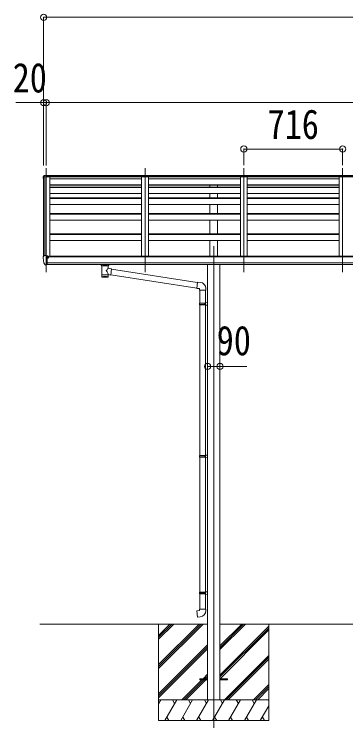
# Model space of a CAD drawing. Units: millimetres at full size; some dimension numbers follow another scale. Extents: x -12578 to 12718, y -8779 to 8681.
# Drawn here: x -1601 to 804, y -5499 to -377 of the extents above; entities that cross this region are included whole.
import ezdxf
from ezdxf.enums import TextEntityAlignment as Align

# ---------------------------------------------------------------- set-up
doc = ezdxf.new("R2010")
doc.units = ezdxf.units.MM
doc.header["$LTSCALE"] = 45
doc.header["$PDMODE"] = 32
doc.header["$PDSIZE"] = 45
for name, color, linetype, lineweight in [('0-0_0', 7, 'Continuous', 9), ('0-1_本体', 4, 'Continuous', 9), ('0-2_部品', 7, 'Continuous', 9), ('0-8_PARTS2', 2, 'Continuous', 9), ('0-A_寸法', 6, 'Continuous', 9)]:
    doc.layers.add(name, color=color, linetype=linetype, lineweight=lineweight)
doc.styles.add('ＭＳ ゴシック', font='')
doc.styles.get('ＭＳ ゴシック').set_extended_font_data('MS Gothic')

msp = doc.modelspace()

# ---------------------------------------------------------------- linework, layer by layer
at = {"layer": '0-0_0'}
for p, q in [((-1415.27, -4797.05), (-198.51, -4797.05)), ((-553.31, -4797.05), (-553.31, -5497.05)), ((-553.31, -5091.23), (-259.13, -4797.05)), ((-553.31, -5105.37), (-244.99, -4797.05)), ((-553.31, -5119.51), (-230.84, -4797.05)), ((-553.31, -4907.38), (-442.98, -4797.05)), ((-553.31, -4893.24), (-457.12, -4797.05)), ((-553.31, -4879.1), (-471.26, -4797.05)), ((-108.11, -4982.68), (77.52, -4797.05)), ((-108.11, -4968.54), (63.38, -4797.05)), ((-108.11, -4954.4), (49.24, -4797.05)), ((-108.11, -4797.05), (3101.49, -4797.05)), ((-108.11, -5166.53), (246.69, -4811.73)), ((246.69, -4797.05), (246.69, -5497.05)), ((-108.11, -5180.67), (246.69, -4825.87)), ((-106.69, -5193.4), (246.69, -4840.01)), ((-553.31, -5303.36), (-198.51, -4948.56)), ((-553.31, -5317.5), (-198.51, -4962.7)), ((-553.31, -5331.64), (-198.51, -4976.85)), ((-76.5, -5347.05), (246.69, -5023.86)), ((-62.36, -5347.05), (246.69, -5038)), ((-48.21, -5347.05), (246.69, -5052.14)), ((-231.21, -5193.4), (-198.51, -5160.69)), ((-384.87, -5347.05), (-240.21, -5202.4)), ((-370.72, -5347.05), (-226.07, -5202.4)), ((-356.58, -5347.05), (-211.93, -5202.4)), ((-217.07, -5193.4), (-198.51, -5174.83)), ((-202.93, -5193.4), (-198.51, -5188.98)), ((135.63, -5347.05), (246.69, -5235.99)), ((149.78, -5347.05), (246.69, -5250.13)), ((163.92, -5347.89), (246.69, -5265.12)), ((246.69, -5347.05), (-553.31, -5347.05)), ((-553.31, -5374.55), (-537.43, -5347.05)), ((-508.56, -5497.05), (-421.96, -5347.05)), ((-436.96, -5373.03), (-451.96, -5347.05)), ((-393.09, -5497.05), (-306.49, -5347.05)), ((-321.49, -5373.03), (-336.49, -5347.05)), ((-277.62, -5497.05), (-191.02, -5347.05)), ((-206.02, -5373.03), (-221.02, -5347.05)), ((-162.15, -5497.05), (-75.55, -5347.05)), ((-90.55, -5373.03), (-105.55, -5347.05)), ((-46.68, -5497.05), (39.92, -5347.05)), ((24.92, -5373.03), (9.92, -5347.05)), ((68.79, -5497.05), (155.39, -5347.05)), ((125.39, -5347.05), (140.39, -5373.03)), ((240.86, -5347.05), (246.69, -5357.15)), ((184.26, -5497.05), (246.69, -5388.91)), ((-493.56, -5471.07), (-478.56, -5497.05)), ((-378.09, -5471.07), (-363.09, -5497.05)), ((-262.62, -5471.07), (-247.62, -5497.05)), ((-147.15, -5471.07), (-132.15, -5497.05)), ((-31.68, -5471.07), (-16.68, -5497.05)), ((83.79, -5471.07), (98.79, -5497.05)), ((199.26, -5471.07), (214.26, -5497.05)), ((-553.31, -5497.05), (246.69, -5497.05))]:
    msp.add_line(p, q, dxfattribs=at)
at = {"layer": '0-1_本体'}
for p, q in [((-1387.29, -1558.29), (-1387.31, -2133.42)), ((-1386.35, -1557.45), (-1378.52, -1557.04)), ((-1378.31, -1557.03), (-1378.31, -2126.88)), ((-1377.61, -2126.88), (-1377.61, -1557.03)), ((4348.69, -1554.57), (-1355.3, -1554.57)), ((4348.69, -1555.47), (-1355.3, -1555.47)), ((-1351.8, -1547.37), (4345.19, -1547.37)), ((4345.19, -1548.94), (-1351.8, -1548.94)), ((-1342.31, -1555.47), (-1342.31, -2136.69)), ((-676.31, -1570.67), (-1342.31, -1570.67)), ((-676.31, -1555.47), (-676.31, -2130.28)), ((-626.31, -1555.47), (-626.31, -2130.28)), ((39.69, -1570.67), (-626.31, -1570.67)), ((39.69, -1555.47), (39.69, -2130.28)), ((89.69, -1555.47), (89.69, -2130.28)), ((755.69, -1570.67), (89.69, -1570.67)), ((755.69, -1555.47), (755.69, -2130.28)), ((-676.31, -1614.21), (-1342.31, -1614.21)), ((-676.31, -1615.28), (-1342.31, -1615.28)), ((-676.31, -1616.58), (-1342.31, -1616.58)), ((-1342.31, -1629.77), (-676.31, -1629.77)), ((-1342.31, -1632.35), (-676.31, -1632.35)), ((39.69, -1614.21), (-626.31, -1614.21)), ((39.69, -1615.28), (-626.31, -1615.28)), ((39.69, -1616.58), (-626.31, -1616.58)), ((-626.31, -1629.77), (39.69, -1629.77)), ((-626.31, -1632.35), (39.69, -1632.35)), ((-180.81, -1629.77), (-180.81, -1616.58)), ((-125.81, -1629.77), (-125.81, -1616.58)), ((755.69, -1614.21), (89.69, -1614.21)), ((755.69, -1615.28), (89.69, -1615.28)), ((755.69, -1616.58), (89.69, -1616.58)), ((89.69, -1629.77), (755.69, -1629.77)), ((89.69, -1632.35), (755.69, -1632.35)), ((-1342.31, -1677.09), (-676.31, -1677.09)), ((-626.31, -1677.09), (39.69, -1677.09)), ((-180.81, -1708.56), (-180.81, -1677.09)), ((-125.81, -1708.56), (-125.81, -1677.09)), ((89.69, -1677.09), (755.69, -1677.09)), ((-1342.31, -1708.56), (-676.31, -1708.56)), ((-1342.31, -1712.54), (-676.31, -1712.54)), ((-626.31, -1708.56), (39.69, -1708.56)), ((-626.31, -1712.54), (39.69, -1712.54)), ((89.69, -1708.56), (755.69, -1708.56)), ((89.69, -1712.54), (755.69, -1712.54)), ((-1342.31, -1756.99), (-676.31, -1756.99)), ((-626.31, -1756.99), (39.69, -1756.99)), ((-180.81, -1821.42), (-180.81, -1756.99)), ((-125.81, -1821.42), (-125.81, -1756.99)), ((89.69, -1756.99), (755.69, -1756.99)), ((-1342.31, -1821.42), (-676.31, -1821.42)), ((-1342.31, -1826.79), (-676.31, -1826.79)), ((-626.31, -1821.42), (39.69, -1821.42)), ((-626.31, -1826.79), (39.69, -1826.79)), ((89.69, -1821.42), (755.69, -1821.42)), ((89.69, -1826.79), (755.69, -1826.79)), ((-1342.31, -1870.85), (-676.31, -1870.85)), ((-626.31, -1870.85), (39.69, -1870.85)), ((-180.81, -1968.05), (-180.81, -1870.85)), ((-125.81, -1968.05), (-125.81, -1870.85)), ((89.69, -1870.85), (755.69, -1870.85)), ((-1342.31, -1968.05), (-676.31, -1968.05)), ((-1342.31, -1974.81), (-676.31, -1974.81)), ((-626.31, -1968.05), (39.69, -1968.05)), ((-626.31, -1974.81), (39.69, -1974.81)), ((89.69, -1968.05), (755.69, -1968.05)), ((89.69, -1974.81), (755.69, -1974.81)), ((-1342.31, -2018.38), (-676.31, -2018.38)), ((-626.31, -2018.38), (39.69, -2018.38)), ((-180.81, -2130.28), (-180.81, -2018.38)), ((-125.81, -2130.28), (-125.81, -2018.38)), ((89.69, -2018.38), (755.69, -2018.38)), ((4354.19, -2136.69), (-1360.81, -2136.69)), ((4330.69, -2130.28), (-1337.31, -2130.28)), ((-1337.31, -2136.69), (-1337.31, -2130.35)), ((-1360.81, -2178.28), (4354.19, -2178.28)), ((4354.19, -2190.13), (-1360.81, -2190.06)), ((-198.51, -2190.07), (-198.51, -5347.05)), ((-108.11, -2190.07), (-108.11, -5347.05))]:
    msp.add_line(p, q, dxfattribs=at)
msp.add_circle((-1353.33, -2141.79), 3, dxfattribs=at)
msp.add_arc((-1386.3, -1558.45), 1, 93, 173.32986, dxfattribs=at)
at = {"layer": '0-2_部品'}
for p, q in [((-1389.3, -1554.86), (-1389.3, -1558.94)), ((-1389.3, -1559.62), (-1389.3, -1558.94)), ((-1384.28, -1546.71), (-1388.76, -1553.13)), ((-1388.76, -1553.13), (-1388.76, -1556.66)), ((-1387.8, -1559.62), (-1387.8, -1558.94)), ((-1383.1, -1548.14), (-1387.52, -1555.55)), ((-1378.41, -1554.87), (-1386.46, -1555.27)), ((-1378.41, -1555.54), (-1386.46, -1555.96)), ((-1386.38, -1557.45), (-1378.37, -1557.03)), ((-1377.26, -1545.9), (-1383.52, -1546.28)), ((-1383.1, -1548.14), (-1367.3, -1547.3)), ((-1382.96, -1547.01), (-1382.96, -1547.74)), ((-1378.41, -1555.54), (-1355.3, -1554.13)), ((-1378.37, -1557.03), (-1355.3, -1557.03)), ((-1367.3, -1545.29), (-1371.34, -1545.53)), ((-1367.3, -1546.06), (-1367.3, -1545.29)), ((-1351.8, -1546.24), (-1367.3, -1545.29)), ((-1367.3, -1545.29), (-1367.3, -1546.06)), ((-1367.3, -1546.06), (-1367.3, -1546.78)), ((-1367.3, -1549.7), (-1367.3, -1547.3)), ((-1351.8, -1548.12), (-1367.3, -1547.3)), ((-1351.8, -1550.52), (-1355.3, -1550.34)), ((-1351.8, -1551.82), (-1355.3, -1551.82)), ((-1355.3, -1554.13), (-1355.3, -1557.03)), ((-1351.8, -1546.24), (-1351.8, -1547)), ((-1351.8, -1547), (-1351.8, -1547.73)), ((-1351.8, -1547.73), (-1351.8, -1548.12)), ((-1351.8, -1548.12), (-1351.8, -1550.52)), ((-1351.8, -1551.82), (-1351.8, -1550.52)), ((-1389.31, -2136.25), (-1389.31, -2136.88)), ((-1382.4, -2127.44), (-1386.46, -2133.25)), ((-1367.31, -2195.38), (-1367.31, -2126.88)), ((-1365.81, -2127.79), (-1367.31, -2127.79)), ((-1360.81, -2136.61), (-1367.31, -2136.21)), ((-1365.81, -2127.79), (-1365.81, -2133.96)), ((-1356.13, -2129.29), (-1365.81, -2128.57)), ((-1365.81, -2131.56), (-1351.81, -2131.62)), ((-1356.33, -2141.79), (-1355.81, -2141.79)), ((-1355.81, -2141.79), (-1355.51, -2141.79)), ((-1355.31, -2131.61), (-1355.31, -2129.71)), ((-1350.81, -2132.73), (-1350.81, -2136.69)), ((-1374.93, -2193.56), (-1384.68, -2178.19)), ((-1368.81, -2195.29), (-1372.52, -2195.06)), ((-1368.81, -2195.29), (-1367.31, -2195.38)), ((-1367.31, -2193.18), (-1366.81, -2193.18)), ((-1366.81, -2193.18), (-1366.31, -2192.18)), ((-1360.81, -2192.18), (-1366.31, -2192.18)), ((-968.81, -2196.18), (-968.81, -2190.06)), ((-964.71, -2200.68), (-964.72, -2280.97)), ((-918.91, -2218.25), (-918.91, -2200.66)), ((-914.81, -2196.18), (-914.81, -2190.06)), ((-893.68, -2222.16), (-918.91, -2218.24)), ((-893.68, -2222.16), (-900.71, -2267.42)), ((-272.58, -2320.58), (-894, -2224.17)), ((-918.89, -2280.97), (-918.91, -2264.34)), ((-918.91, -2264.59), (-900.71, -2267.42)), ((-276.24, -2362.51), (-900.44, -2265.67)), ((-251.58, -2320.64), (-272.42, -2318.81)), ((-256.51, -2376.38), (-210.51, -2376.38)), ((-254.51, -2376.38), (-254.51, -2470.52)), ((-212.51, -2376.38), (-212.51, -2467.96)), ((-210.51, -2376.38), (-210.51, -2365.47)), ((-256.51, -2472.52), (-255.51, -2470.52)), ((-256.51, -2472.52), (-212.51, -2472.52)), ((-256.51, -2472.52), (-256.51, -2480.52)), ((-256.51, -2480.52), (-212.51, -2480.52)), ((-256.51, -2480.52), (-255.51, -2482.52)), ((-255.51, -2470.52), (-212.51, -2470.52)), ((-255.51, -2482.52), (-212.51, -2482.52)), ((-254.51, -2482.52), (-254.51, -3576.71)), ((-216.98, -2472.52), (-217.41, -2470.52)), ((-214.51, -2468.02), (-198.51, -2467.55)), ((-214.51, -2470.02), (-214.51, -2468.02)), ((-214.51, -2470.02), (-212.51, -2470.02)), ((-214.51, -2485.02), (-214.51, -2483.02)), ((-214.51, -2485.02), (-198.51, -2485.49)), ((-212.51, -2485.08), (-212.51, -3574.15)), ((-198.51, -2467.55), (-198.51, -2485.49)), ((-256.51, -3578.71), (-255.51, -3576.71)), ((-256.51, -3578.71), (-212.51, -3578.71)), ((-256.51, -3578.71), (-256.51, -3586.71)), ((-255.51, -3576.71), (-212.51, -3576.71)), ((-216.98, -3578.71), (-217.41, -3576.71)), ((-214.51, -3574.21), (-198.51, -3573.74)), ((-214.51, -3576.21), (-214.51, -3574.21)), ((-214.51, -3576.21), (-212.51, -3576.21)), ((-198.51, -3573.74), (-198.51, -3591.68)), ((-256.51, -3586.71), (-212.51, -3586.71)), ((-256.51, -3586.71), (-255.51, -3588.71)), ((-255.51, -3588.71), (-212.51, -3588.71)), ((-254.51, -3588.71), (-254.51, -4566.9)), ((-214.51, -3591.21), (-214.51, -3589.21)), ((-214.51, -3591.21), (-198.51, -3591.68)), ((-212.51, -3591.27), (-212.51, -4564.34)), ((-256.51, -4568.9), (-255.51, -4566.9)), ((-256.51, -4568.9), (-212.51, -4568.9)), ((-256.51, -4568.9), (-256.51, -4576.9)), ((-256.51, -4576.9), (-212.51, -4576.9)), ((-256.51, -4576.9), (-255.51, -4578.9)), ((-255.51, -4566.9), (-212.51, -4566.9)), ((-255.51, -4578.9), (-212.51, -4578.9)), ((-254.51, -4578.9), (-254.51, -4688.9)), ((-216.98, -4568.9), (-217.41, -4566.9)), ((-214.51, -4564.4), (-198.51, -4563.93)), ((-214.51, -4566.4), (-214.51, -4564.4)), ((-214.51, -4566.4), (-212.51, -4566.4)), ((-214.51, -4581.4), (-214.51, -4579.4)), ((-214.51, -4581.4), (-198.51, -4581.87)), ((-212.51, -4581.46), (-212.51, -4688.9)), ((-198.51, -4563.93), (-198.51, -4581.87)), ((-256.51, -4688.9), (-210.51, -4688.9)), ((-256.51, -4698.9), (-256.51, -4688.9)), ((-210.51, -4688.9), (-210.51, -4699.82))]:
    msp.add_line(p, q, dxfattribs=at)
at = {"layer": '0-2_部品', "color": 4}
for p, q in [((-253.31, -5193.4), (-253.31, -5202.4)), ((-253.31, -5193.4), (-198.51, -5193.4)), ((-253.31, -5202.4), (-198.51, -5202.4)), ((-108.11, -5193.4), (-53.31, -5193.4)), ((-108.11, -5202.4), (-53.31, -5202.4)), ((-53.31, -5193.4), (-53.31, -5202.4))]:
    msp.add_line(p, q, dxfattribs=at)
at = {"layer": '0-2_部品'}
for points in [[(-1383.52, -1546.28), (-1383.4, -1546.28), (-1383.06, -1546.5), (-1382.96, -1547.01)], [(-1382.96, -1547.74), (-1383.02, -1547.95), (-1383.1, -1548.14)], [(-1378.41, -1554.87), (-1355.3, -1553.49), (-1355.3, -1554.13)], [(-1367.3, -1547.3), (-1367.3, -1546.78), (-1367.3, -1546.06)], [(-1367.3, -1549.7), (-1355.3, -1550.12), (-1355.3, -1553.49)], [(-1367.31, -2126.88), (-1379.31, -2126.88), (-1381.64, -2127.02)], [(-1360.81, -2192.18), (-1360.81, -2133.96), (-1365.81, -2133.96)], [(-1356.13, -2129.29), (-1355.96, -2129.31), (-1355.81, -2129.34), (-1355.66, -2129.38), (-1355.54, -2129.44), (-1355.44, -2129.5), (-1355.37, -2129.56), (-1355.32, -2129.63), (-1355.31, -2129.71)], [(-1355.51, -2140.61), (-1355.51, -2141.79), (-1350.81, -2141.79)], [(-1350.81, -2140.18), (-1350.81, -2141.79), (-1350.33, -2141.79)], [(-1367.31, -2181.49), (-1364.14, -2181.08), (-1360.81, -2180.65)], [(-968.77, -2196.23), (-968.79, -2195.88), (-968.55, -2194.92), (-968.03, -2194.04), (-967.22, -2193.2), (-966.11, -2192.4), (-964.71, -2191.68)], [(-968.77, -2196.12), (-968.79, -2196.47), (-968.55, -2197.43), (-968.03, -2198.31), (-967.22, -2199.15), (-966.11, -2199.95), (-964.71, -2200.68)], [(-918.91, -2191.69), (-918.67, -2191.78), (-917.32, -2192.52), (-916.21, -2193.36), (-915.45, -2194.23), (-914.99, -2195.13), (-914.82, -2196.01)], [(-918.91, -2200.66), (-918.67, -2200.57), (-917.32, -2199.84), (-916.21, -2198.99), (-915.45, -2198.12), (-914.99, -2197.22), (-914.82, -2196.34)], [(-272.42, -2318.81), (-276.43, -2364.64), (-256.51, -2366.38), (-256.51, -2376.38)], [(-216.98, -2472.52), (-216.98, -2480.52), (-217.41, -2482.52)], [(-214.51, -2483.02), (-212.51, -2483.02), (-212.51, -2470.02)], [(-216.98, -3578.71), (-216.98, -3586.71), (-217.41, -3588.71)], [(-214.51, -3589.21), (-212.51, -3589.21), (-212.51, -3576.21)], [(-216.98, -4568.9), (-216.98, -4576.9), (-217.41, -4578.9)], [(-214.51, -4579.4), (-212.51, -4579.4), (-212.51, -4566.4)], [(-251.58, -4744.64), (-272.42, -4746.47), (-276.43, -4700.64), (-256.51, -4698.9)]]:
    msp.add_lwpolyline(points, dxfattribs=at)
for centre, radius, start, end in [((-1386.31, -1558.95), 2.99, 92.88363, 179.89821), ((-1188.81, -1559.62), 200.5, 180.00038, 188.11165), ((-1386.04, -1558.46), 3.27, 116.90088, 146.38921), ((-1188.8, -1559.27), 199.01, 180.00039, 184.08805), ((-1188.8, -1559.62), 199.01, 180.00039, 184.08802), ((-1386.3, -1558.94), 1.5, 92.88363, 179.89821), ((-1383.46, -1547.28), 1, 93.49169, 145.07667), ((-1386.73, -1342.45), 203.67, 272.66471, 274.33431), ((-1386.31, -2136.25), 3, 93, 180), ((-1196.82, -2136.87), 192.49, 180.0008, 192.1233), ((-1381.58, -2128.02), 1, 93.5, 145), ((-1353.31, -2141.79), 2.5, 151.64236, 180), ((-1353.31, -2141.79), 2.5, 0, 151.64236), ((-1382.08, -2176.69), 3, 191.83348, 210), ((-1372.33, -2192.06), 3, 210, 266.5), ((-951.74, -2241.39), 51.38, 92.46126, 104.61963), ((-931.85, -2241.39), 51.38, 75.38037, 87.53874), ((-255.51, -2365.47), 45, 0, 85), ((-255.51, -4699.82), 45, 275, 0)]:
    msp.add_arc(centre, radius, start, end, dxfattribs=at)
for centre, major_axis, ratio, start_param, end_param in [((-1386.3, -1554.86), (0, -3.01), 0.996195, 4.1015237, 4.712389), ((-1386.3, -1558.81), (-0.11, 3.55), 0.844901, 0.0150814, 0.3799029), ((-1351.81, -2132.72), (-0.02, 1.1), 0.906239, 4.6917496, 6.2625459), ((-941.81, -2201.87), (-22.91, -0.42), 0.072511, 4.711586, 6.2823824), ((-941.78, -2200.24), (-22.91, -0.42), 0.072511, 4.711586, 6.2823824), ((-941.83, -2200.25), (22.92, -0.42), 0.07247, 0.0008089, 1.5716053), ((-941.83, -2201.87), (22.92, -0.42), 0.07247, 0.0008089, 1.5716053), ((-930.81, -2196.18), (16, 0), 0.361356, 0, 0.0194874), ((-930.81, -2196.18), (16, 0), 0.361356, 6.2636979, 6.2831853), ((-941.81, -2237.8), (-22.81, 26.62), 0.234429, 3.1563334, 4.5976381), ((-939.25, -2240.44), (20.32, 22.25), 0.045535, 4.9756507, 6.2441899), ((-941.81, -2280.97), (22.92, 0), 0.101955, 6.2829723, 9.4248207), ((-941.81, -2280.97), (22.92, 0), 0.101955, 3.1415499, 6.2833984), ((-941.81, -2268.53), (22.91, 0), 0.122865, 6.2831853, 9.424778)]:
    msp.add_ellipse(centre, major_axis=major_axis, ratio=ratio, start_param=start_param, end_param=end_param, dxfattribs=at)
at = {"layer": '0-8_PARTS2'}
for p, q in [((-1367.3, -1494.04), (-1367.31, -2247.82)), ((-651.3, -1494.04), (-651.31, -2247.82)), ((64.7, -1494.04), (64.69, -2247.82)), ((780.7, -1494.04), (780.69, -2247.82)), ((-153.31, -2059.01), (-153.31, -5565.05))]:
    msp.add_line(p, q, dxfattribs=at)
at = {"layer": '0-A_寸法'}
for p, q in [((-1387.34, -399.22), (-1387.34, -1473.19)), ((-1387.34, -399.22), (10108.65, -399.22)), ((-1387.29, -1017.62), (-1587.29, -1017.62)), ((-1387.29, -1017.62), (-1387.29, -1473.19)), ((-1367.3, -1017.62), (-1387.29, -1017.62)), ((-1367.3, -1017.62), (-1367.3, -1473.19)), ((-1367.3, -1017.62), (4360.69, -1017.62)), ((-1367.3, -1017.62), (-1367.3, -1473.19)), ((64.7, -1354.6), (64.7, -1472.2)), ((64.7, -1354.6), (780.7, -1354.6)), ((780.7, -1354.6), (780.7, -1472.2)), ((-198.51, -2930.28), (-108.11, -2930.28)), ((-108.11, -2930.28), (86.19, -2930.28))]:
    msp.add_line(p, q, dxfattribs=at)
for p in [(-1387.34, -399.22), (-1387.29, -1017.62), (-1367.3, -1017.62), (64.7, -1354.6), (780.7, -1354.6), (-198.51, -2930.28), (-108.11, -2930.28)]:
    msp.add_point(p, dxfattribs=at)

# ---------------------------------------------------------------- texts
at = {"layer": '0-A_寸法', "color": 7, "style": 'ＭＳ ゴシック', "width": 0.85}
for s, p in [('20', (-1611.04, -1008.62)), ('716', (237.07, -1345.6)), ('90', (-131.86, -2913.48))]:
    msp.add_text(s, height=214.4, dxfattribs=at).set_placement(p, align=Align.BOTTOM_LEFT)

doc.saveas('drawing.dxf')
